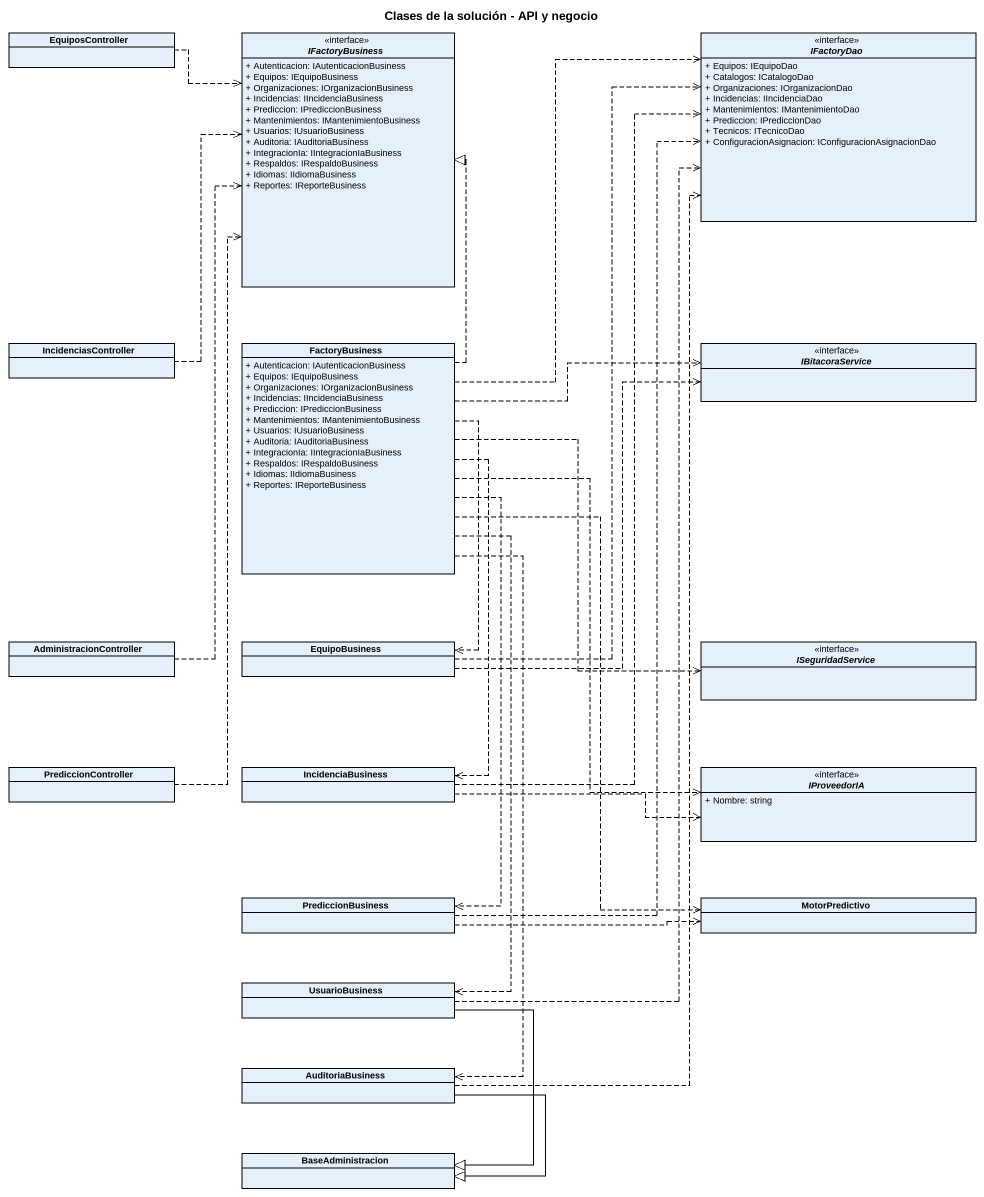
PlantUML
@startuml
title Clases de la solución - API y negocio
hide circle
hide empty members
skinparam classAttributeIconSize 0
class EquiposController
interface IFactoryBusiness {
  + Autenticacion: IAutenticacionBusiness
  + Equipos: IEquipoBusiness
  + Organizaciones: IOrganizacionBusiness
  + Incidencias: IIncidenciaBusiness
  + Prediccion: IPrediccionBusiness
  + Mantenimientos: IMantenimientoBusiness
  + Usuarios: IUsuarioBusiness
  + Auditoria: IAuditoriaBusiness
  + IntegracionIa: IIntegracionIaBusiness
  + Respaldos: IRespaldoBusiness
  + Idiomas: IIdiomaBusiness
  + Reportes: IReporteBusiness
}
interface IFactoryDao {
  + Equipos: IEquipoDao
  + Catalogos: ICatalogoDao
  + Organizaciones: IOrganizacionDao
  + Incidencias: IIncidenciaDao
  + Mantenimientos: IMantenimientoDao
  + Prediccion: IPrediccionDao
  + Tecnicos: ITecnicoDao
  + ConfiguracionAsignacion: IConfiguracionAsignacionDao
}
class IncidenciasController
class FactoryBusiness {
  + Autenticacion: IAutenticacionBusiness
  + Equipos: IEquipoBusiness
  + Organizaciones: IOrganizacionBusiness
  + Incidencias: IIncidenciaBusiness
  + Prediccion: IPrediccionBusiness
  + Mantenimientos: IMantenimientoBusiness
  + Usuarios: IUsuarioBusiness
  + Auditoria: IAuditoriaBusiness
  + IntegracionIa: IIntegracionIaBusiness
  + Respaldos: IRespaldoBusiness
  + Idiomas: IIdiomaBusiness
  + Reportes: IReporteBusiness
}
interface IBitacoraService
class AdministracionController
class EquipoBusiness
interface ISeguridadService
class PrediccionController
class IncidenciaBusiness
interface IProveedorIA {
  + Nombre: string
}
class PrediccionBusiness
class MotorPredictivo
class UsuarioBusiness
class AuditoriaBusiness
class BaseAdministracion
EquiposController .right.> IFactoryBusiness
IncidenciasController .up.> IFactoryBusiness
FactoryBusiness .up.|> IFactoryBusiness
FactoryBusiness .up.> IFactoryDao
FactoryBusiness .right.> IBitacoraService
FactoryBusiness ..> EquipoBusiness
FactoryBusiness .right.> ISeguridadService
FactoryBusiness ..> IncidenciaBusiness
FactoryBusiness ..> IProveedorIA
FactoryBusiness ..> PrediccionBusiness
FactoryBusiness ..> MotorPredictivo
FactoryBusiness ..> UsuarioBusiness
FactoryBusiness ..> AuditoriaBusiness
AdministracionController .up.> IFactoryBusiness
EquipoBusiness .up.> IFactoryDao
EquipoBusiness .right.> IBitacoraService
PrediccionController .up.> IFactoryBusiness
IncidenciaBusiness .up.> IFactoryDao
IncidenciaBusiness .right.> IProveedorIA
PrediccionBusiness .up.> IFactoryDao
PrediccionBusiness .right.> MotorPredictivo
UsuarioBusiness .up.> IFactoryDao
UsuarioBusiness --|> BaseAdministracion
AuditoriaBusiness .up.> IFactoryDao
AuditoriaBusiness --|> BaseAdministracion
@enduml
